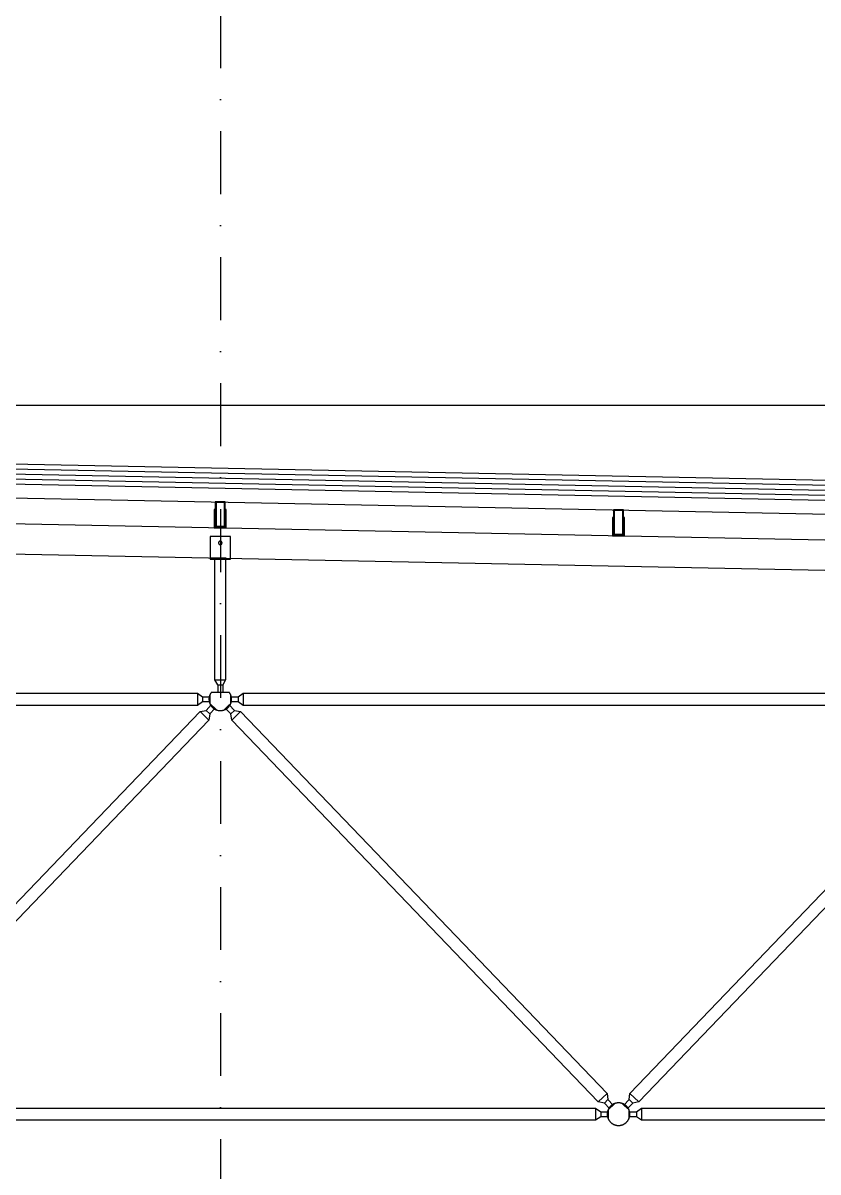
# Model space of a CAD drawing. Header units: centimetres. Extents: x 77182 to 116086, y 20619 to 33555.
# Drawn here: x 85005.6 to 85321.7, y 22535.4 to 22992.4 of the extents above; entities that cross this region are included whole.
import ezdxf

# ---------------------------------------------------------------- set-up
doc = ezdxf.new("R2010")
doc.units = ezdxf.units.CM
doc.header["$LTSCALE"] = 100
doc.linetypes.add('DASHDOT2', pattern=[0.5, 0.25, -0.125, 0, -0.125])
doc.linetypes.add('HIDDEN', pattern=[9.525, 6.35, -3.175])
for name, color, linetype in [('A-ANNO-GRID', 155, 'DASHDOT2'), ('A-ELEV-01', 255, 'Continuous'), ('A-ELEV-02', 253, 'Continuous'), ('A-WALL-INSL', 249, 'Continuous'), ('A-WALL-SNWPNL', 200, 'Continuous'), ('S-STEL', 3, 'Continuous')]:
    doc.layers.add(name, color=color, linetype=linetype)
doc.linetypes.add('BATTING', pattern='A,0.00254,-2.54,[134,ltypeshp.shx,S=2.54,R=0,X=-2.54,Y=0],-5.08,[134,ltypeshp.shx,S=2.54,R=180,X=2.54,Y=0],-2.54', length=10.16254)

msp = doc.modelspace()

# ---------------------------------------------------------------- linework, layer by layer
at = {"layer": 'A-ANNO-GRID'}
msp.add_line((85084.07, 23450.33), (85084.07, 21881.86), dxfattribs=at)
at = {"layer": 'A-ELEV-01'}
for points in [[(84609.04, 22811.41), (87384.04, 22755.91)], [(84767.88, 22797.93), (87304.72, 22747.19)], [(84767.88, 22785.93), (87304.72, 22735.19)]]:
    msp.add_lwpolyline(points, dxfattribs=at)
at = {"layer": 'A-ELEV-02'}
msp.add_line((81699.44, 22840.41), (87518.64, 22840.41), dxfattribs=at)
for points in [[(85086.14, 22791.91), (85081.94, 22791.91), (85081.94, 22798.91), (85081.64, 22798.91), (85081.64, 22791.61), (85086.44, 22791.61), (85086.44, 22798.91), (85086.14, 22798.91)], [(85244.48, 22788.74), (85240.28, 22788.74), (85240.28, 22795.74), (85239.98, 22795.74), (85239.98, 22788.44), (85244.78, 22788.44), (85244.78, 22795.74), (85244.48, 22795.74)], [(85088.04, 22788.1), (85080.04, 22788.1), (85080.04, 22779.1), (85088.04, 22779.1)], [(85084.74, 22785.6), (85084.74, 22785.62), (85084.74, 22785.64), (85084.74, 22785.65), (85084.74, 22785.67), (85084.74, 22785.68), (85084.74, 22785.7), (85084.73, 22785.72), (85084.73, 22785.73), (85084.73, 22785.75), (85084.72, 22785.76), (85084.72, 22785.78), (85084.72, 22785.8), (85084.71, 22785.81), (85084.71, 22785.83), (85084.7, 22785.85), (85084.69, 22785.86), (85084.69, 22785.88), (85084.68, 22785.89), (85084.67, 22785.91), (85084.67, 22785.93), (85084.66, 22785.94), (85084.65, 22785.96), (85084.64, 22785.97), (85084.63, 22785.99), (85084.62, 22786), (85084.61, 22786.02), (85084.6, 22786.03), (85084.59, 22786.05), (85084.58, 22786.06), (85084.56, 22786.07), (85084.55, 22786.09), (85084.54, 22786.1), (85084.53, 22786.11), (85084.51, 22786.12), (85084.5, 22786.14), (85084.48, 22786.15), (85084.47, 22786.16), (85084.46, 22786.17), (85084.44, 22786.18), (85084.43, 22786.19), (85084.41, 22786.2), (85084.4, 22786.21), (85084.38, 22786.22), (85084.36, 22786.23), (85084.35, 22786.23), (85084.33, 22786.24), (85084.32, 22786.25), (85084.3, 22786.26), (85084.28, 22786.26), (85084.27, 22786.27), (85084.25, 22786.27), (85084.24, 22786.28), (85084.22, 22786.28), (85084.2, 22786.29), (85084.19, 22786.29), (85084.17, 22786.29), (85084.15, 22786.3), (85084.14, 22786.3), (85084.12, 22786.3), (85084.11, 22786.3), (85084.09, 22786.3), (85084.07, 22786.3), (85084.06, 22786.3), (85084.04, 22786.3), (85084.03, 22786.3), (85084.01, 22786.3), (85084, 22786.3), (85083.98, 22786.3), (85083.96, 22786.3), (85083.95, 22786.3), (85083.93, 22786.3), (85083.92, 22786.29), (85083.9, 22786.29), (85083.88, 22786.29), (85083.87, 22786.28), (85083.85, 22786.28), (85083.83, 22786.27), (85083.82, 22786.27), (85083.8, 22786.26), (85083.79, 22786.26), (85083.77, 22786.25), (85083.75, 22786.24), (85083.74, 22786.23), (85083.72, 22786.23), (85083.71, 22786.22), (85083.69, 22786.21), (85083.68, 22786.2), (85083.66, 22786.19), (85083.65, 22786.18), (85083.63, 22786.17), (85083.62, 22786.16), (85083.6, 22786.15), (85083.59, 22786.14), (85083.57, 22786.12), (85083.56, 22786.11), (85083.55, 22786.1), (85083.54, 22786.09), (85083.52, 22786.07), (85083.51, 22786.06), (85083.5, 22786.05), (85083.49, 22786.03), (85083.48, 22786.02), (85083.47, 22786), (85083.46, 22785.99), (85083.45, 22785.97), (85083.44, 22785.96), (85083.43, 22785.94), (85083.42, 22785.93), (85083.41, 22785.91), (85083.41, 22785.89), (85083.4, 22785.88), (85083.39, 22785.86), (85083.39, 22785.85), (85083.38, 22785.83), (85083.38, 22785.81), (85083.37, 22785.8), (85083.37, 22785.78), (85083.36, 22785.76), (85083.36, 22785.75), (85083.35, 22785.73), (85083.35, 22785.72), (85083.35, 22785.7), (85083.35, 22785.68), (85083.35, 22785.67), (85083.34, 22785.65), (85083.34, 22785.64), (85083.34, 22785.62), (85083.34, 22785.6), (85083.34, 22785.59), (85083.34, 22785.57), (85083.34, 22785.56), (85083.35, 22785.54), (85083.35, 22785.53), (85083.35, 22785.51), (85083.35, 22785.49), (85083.35, 22785.48), (85083.36, 22785.46), (85083.36, 22785.44), (85083.37, 22785.43), (85083.37, 22785.41), (85083.38, 22785.4), (85083.38, 22785.38), (85083.39, 22785.36), (85083.39, 22785.35), (85083.4, 22785.33), (85083.41, 22785.31), (85083.41, 22785.3), (85083.42, 22785.28), (85083.43, 22785.27), (85083.44, 22785.25), (85083.45, 22785.24), (85083.46, 22785.22), (85083.47, 22785.21), (85083.48, 22785.19), (85083.49, 22785.18), (85083.5, 22785.16), (85083.51, 22785.15), (85083.52, 22785.14), (85083.54, 22785.12), (85083.55, 22785.11), (85083.56, 22785.1), (85083.57, 22785.08), (85083.59, 22785.07), (85083.6, 22785.06), (85083.62, 22785.05), (85083.63, 22785.04), (85083.65, 22785.03), (85083.66, 22785.02), (85083.68, 22785.01), (85083.69, 22785), (85083.71, 22784.99), (85083.72, 22784.98), (85083.74, 22784.97), (85083.75, 22784.97), (85083.77, 22784.96), (85083.79, 22784.95), (85083.8, 22784.95), (85083.82, 22784.94), (85083.83, 22784.94), (85083.85, 22784.93), (85083.87, 22784.93), (85083.88, 22784.92), (85083.9, 22784.92), (85083.92, 22784.92), (85083.93, 22784.91), (85083.95, 22784.91), (85083.96, 22784.91), (85083.98, 22784.91), (85084, 22784.91), (85084.01, 22784.91), (85084.03, 22784.9), (85084.04, 22784.9), (85084.06, 22784.9), (85084.07, 22784.91), (85084.09, 22784.91), (85084.11, 22784.91), (85084.12, 22784.91), (85084.14, 22784.91), (85084.15, 22784.91), (85084.17, 22784.92), (85084.19, 22784.92), (85084.2, 22784.92), (85084.22, 22784.93), (85084.24, 22784.93), (85084.25, 22784.94), (85084.27, 22784.94), (85084.28, 22784.95), (85084.3, 22784.95), (85084.32, 22784.96), (85084.33, 22784.97), (85084.35, 22784.97), (85084.36, 22784.98), (85084.38, 22784.99), (85084.4, 22785), (85084.41, 22785.01), (85084.43, 22785.02), (85084.44, 22785.03), (85084.46, 22785.04), (85084.47, 22785.05), (85084.48, 22785.06), (85084.5, 22785.07), (85084.51, 22785.08), (85084.53, 22785.1), (85084.54, 22785.11), (85084.55, 22785.12), (85084.56, 22785.14), (85084.58, 22785.15), (85084.59, 22785.16), (85084.6, 22785.18), (85084.61, 22785.19), (85084.62, 22785.21), (85084.63, 22785.22), (85084.64, 22785.24), (85084.65, 22785.25), (85084.66, 22785.27), (85084.67, 22785.28), (85084.67, 22785.3), (85084.68, 22785.31), (85084.69, 22785.33), (85084.69, 22785.35), (85084.7, 22785.36), (85084.71, 22785.38), (85084.71, 22785.4), (85084.72, 22785.41), (85084.72, 22785.43), (85084.72, 22785.44), (85084.73, 22785.46), (85084.73, 22785.48), (85084.73, 22785.49), (85084.74, 22785.51), (85084.74, 22785.53), (85084.74, 22785.54), (85084.74, 22785.56), (85084.74, 22785.57), (85084.74, 22785.59)], [(84927.83, 22562.06), (84929.9, 22564.22), (84930.27, 22566.65), (85076, 22718.52), (85078.41, 22718.98), (85080.48, 22721.14), (85081.93, 22719.76), (85079.85, 22717.59), (85079.49, 22715.17), (84933.75, 22563.3), (84931.35, 22562.84), (84929.27, 22560.67)], [(85087.6, 22721.14), (85089.68, 22718.98), (85092.09, 22718.52), (85237.82, 22566.65), (85238.18, 22564.22), (85240.26, 22562.06), (85238.82, 22560.67), (85236.74, 22562.84), (85234.33, 22563.3), (85088.6, 22715.17), (85088.24, 22717.59), (85086.16, 22719.76)], [(85244.49, 22562.06), (85246.57, 22564.22), (85246.93, 22566.65), (85392.67, 22718.52), (85395.07, 22718.98), (85397.15, 22721.14), (85398.59, 22719.76), (85396.52, 22717.59), (85396.15, 22715.17), (85250.42, 22563.3), (85248.01, 22562.84), (85245.94, 22560.67)], [(85246.88, 22558.41), (85246.88, 22558.51), (85246.87, 22558.61), (85246.87, 22558.71), (85246.86, 22558.81), (85246.85, 22558.92), (85246.83, 22559.02), (85246.82, 22559.12), (85246.8, 22559.23), (85246.78, 22559.33), (85246.76, 22559.44), (85246.73, 22559.54), (85246.7, 22559.65), (85246.67, 22559.75), (85246.64, 22559.86), (85246.6, 22559.96), (85246.56, 22560.07), (85246.52, 22560.17), (85246.47, 22560.27), (85246.42, 22560.37), (85246.37, 22560.48), (85246.32, 22560.58), (85246.26, 22560.68), (85246.2, 22560.77), (85246.14, 22560.87), (85246.08, 22560.97), (85246.01, 22561.06), (85245.94, 22561.15), (85245.87, 22561.25), (85245.8, 22561.33), (85245.72, 22561.42), (85245.64, 22561.51), (85245.56, 22561.59), (85245.48, 22561.67), (85245.39, 22561.75), (85245.3, 22561.83), (85245.21, 22561.9), (85245.12, 22561.97), (85245.03, 22562.04), (85244.93, 22562.11), (85244.84, 22562.18), (85244.74, 22562.24), (85244.64, 22562.3), (85244.54, 22562.35), (85244.44, 22562.41), (85244.34, 22562.46), (85244.24, 22562.51), (85244.14, 22562.55), (85244.03, 22562.59), (85243.93, 22562.63), (85243.82, 22562.67), (85243.72, 22562.7), (85243.61, 22562.74), (85243.51, 22562.76), (85243.4, 22562.79), (85243.3, 22562.81), (85243.2, 22562.83), (85243.09, 22562.85), (85242.99, 22562.87), (85242.88, 22562.88), (85242.78, 22562.89), (85242.68, 22562.9), (85242.58, 22562.9), (85242.48, 22562.91), (85242.38, 22562.91), (85242.28, 22562.91), (85242.18, 22562.9), (85242.07, 22562.9), (85241.97, 22562.89), (85241.87, 22562.88), (85241.77, 22562.87), (85241.66, 22562.85), (85241.56, 22562.83), (85241.45, 22562.81), (85241.35, 22562.79), (85241.24, 22562.76), (85241.14, 22562.74), (85241.03, 22562.7), (85240.93, 22562.67), (85240.82, 22562.63), (85240.72, 22562.59), (85240.62, 22562.55), (85240.51, 22562.51), (85240.41, 22562.46), (85240.31, 22562.41), (85240.21, 22562.35), (85240.11, 22562.3), (85240.01, 22562.24), (85239.91, 22562.18), (85239.82, 22562.11), (85239.72, 22562.04), (85239.63, 22561.97), (85239.54, 22561.9), (85239.45, 22561.83), (85239.36, 22561.75), (85239.28, 22561.67), (85239.19, 22561.59), (85239.11, 22561.51), (85239.03, 22561.42), (85238.96, 22561.33), (85238.88, 22561.25), (85238.81, 22561.15), (85238.74, 22561.06), (85238.67, 22560.97), (85238.61, 22560.87), (85238.55, 22560.77), (85238.49, 22560.68), (85238.43, 22560.58), (85238.38, 22560.48), (85238.33, 22560.37), (85238.28, 22560.27), (85238.24, 22560.17), (85238.19, 22560.07), (85238.15, 22559.96), (85238.12, 22559.86), (85238.08, 22559.75), (85238.05, 22559.65), (85238.02, 22559.54), (85238, 22559.44), (85237.97, 22559.33), (85237.95, 22559.23), (85237.93, 22559.12), (85237.92, 22559.02), (85237.91, 22558.92), (85237.89, 22558.81), (85237.89, 22558.71), (85237.88, 22558.61), (85237.88, 22558.51), (85237.88, 22558.41), (85237.88, 22558.31), (85237.88, 22558.21), (85237.89, 22558.11), (85237.89, 22558), (85237.91, 22557.9), (85237.92, 22557.8), (85237.93, 22557.69), (85237.95, 22557.59), (85237.97, 22557.49), (85238, 22557.38), (85238.02, 22557.28), (85238.05, 22557.17), (85238.08, 22557.07), (85238.12, 22556.96), (85238.15, 22556.86), (85238.19, 22556.75), (85238.24, 22556.65), (85238.28, 22556.55), (85238.33, 22556.44), (85238.38, 22556.34), (85238.43, 22556.24), (85238.49, 22556.14), (85238.55, 22556.04), (85238.61, 22555.95), (85238.67, 22555.85), (85238.74, 22555.76), (85238.81, 22555.66), (85238.88, 22555.57), (85238.96, 22555.48), (85239.03, 22555.4), (85239.11, 22555.31), (85239.19, 22555.23), (85239.28, 22555.15), (85239.36, 22555.07), (85239.45, 22554.99), (85239.54, 22554.92), (85239.63, 22554.84), (85239.72, 22554.77), (85239.82, 22554.71), (85239.91, 22554.64), (85240.01, 22554.58), (85240.11, 22554.52), (85240.21, 22554.47), (85240.31, 22554.41), (85240.41, 22554.36), (85240.51, 22554.31), (85240.62, 22554.27), (85240.72, 22554.22), (85240.82, 22554.19), (85240.93, 22554.15), (85241.03, 22554.11), (85241.14, 22554.08), (85241.24, 22554.05), (85241.35, 22554.03), (85241.45, 22554), (85241.56, 22553.98), (85241.66, 22553.97), (85241.77, 22553.95), (85241.87, 22553.94), (85241.97, 22553.93), (85242.07, 22553.92), (85242.18, 22553.91), (85242.28, 22553.91), (85242.38, 22553.91), (85242.48, 22553.91), (85242.58, 22553.91), (85242.68, 22553.92), (85242.78, 22553.93), (85242.88, 22553.94), (85242.99, 22553.95), (85243.09, 22553.97), (85243.2, 22553.98), (85243.3, 22554), (85243.4, 22554.03), (85243.51, 22554.05), (85243.61, 22554.08), (85243.72, 22554.11), (85243.82, 22554.15), (85243.93, 22554.19), (85244.03, 22554.22), (85244.14, 22554.27), (85244.24, 22554.31), (85244.34, 22554.36), (85244.44, 22554.41), (85244.54, 22554.47), (85244.64, 22554.52), (85244.74, 22554.58), (85244.84, 22554.64), (85244.93, 22554.71), (85245.03, 22554.77), (85245.12, 22554.84), (85245.21, 22554.92), (85245.3, 22554.99), (85245.39, 22555.07), (85245.48, 22555.15), (85245.56, 22555.23), (85245.64, 22555.31), (85245.72, 22555.4), (85245.8, 22555.48), (85245.87, 22555.57), (85245.94, 22555.66), (85246.01, 22555.76), (85246.08, 22555.85), (85246.14, 22555.95), (85246.2, 22556.04), (85246.26, 22556.14), (85246.32, 22556.24), (85246.37, 22556.34), (85246.42, 22556.44), (85246.47, 22556.55), (85246.52, 22556.65), (85246.56, 22556.75), (85246.6, 22556.86), (85246.64, 22556.96), (85246.67, 22557.07), (85246.7, 22557.17), (85246.73, 22557.28), (85246.76, 22557.38), (85246.78, 22557.49), (85246.8, 22557.59), (85246.82, 22557.69), (85246.83, 22557.8), (85246.85, 22557.9), (85246.86, 22558), (85246.87, 22558.11), (85246.87, 22558.21), (85246.88, 22558.31)]]:
    msp.add_lwpolyline(points, close=True, dxfattribs=at)
for points in [[(85081.64, 22797.61), (85081.94, 22797.61)], [(85081.64, 22796.21), (85081.94, 22796.21)], [(85086.14, 22797.61), (85086.44, 22797.61)], [(85086.14, 22796.21), (85086.44, 22796.21)], [(85239.98, 22794.44), (85240.28, 22794.44)], [(85244.48, 22794.44), (85244.78, 22794.44)], [(85239.98, 22793.04), (85240.28, 22793.04)], [(85244.48, 22793.04), (85244.78, 22793.04)], [(85081.92, 22731.11), (85081.92, 22779.1)], [(85086.16, 22779.1), (85086.16, 22731.11)], [(85083.04, 22729.11), (85081.92, 22731.11)], [(85081.92, 22731.11), (85086.16, 22731.11)], [(85086.16, 22731.11), (85085.04, 22729.11)], [(84771.48, 22724.41), (84774.48, 22724.41), (84776.48, 22725.82), (85074.94, 22725.82), (85076.94, 22724.41), (85079.94, 22724.41)], [(85074.94, 22725.82), (85074.94, 22720.99)], [(85080.44, 22726.11), (85080.36, 22725.99), (85080.27, 22725.86), (85080.19, 22725.74), (85080.12, 22725.6), (85080.04, 22725.47), (85079.97, 22725.33), (85079.91, 22725.19), (85079.85, 22725.05), (85079.8, 22724.9), (85079.77, 22724.82), (85079.75, 22724.75), (85079.72, 22724.67), (85079.7, 22724.6), (85079.68, 22724.52), (85079.66, 22724.44), (85079.65, 22724.36), (85079.63, 22724.29), (85079.61, 22724.21), (85079.6, 22724.13), (85079.59, 22724.05), (85079.58, 22723.97), (85079.57, 22723.89), (85079.56, 22723.81), (85079.55, 22723.73), (85079.55, 22723.65), (85079.55, 22723.57), (85079.54, 22723.49), (85079.54, 22723.41), (85079.54, 22723.33), (85079.55, 22723.26), (85079.55, 22723.18), (85079.55, 22723.1), (85079.56, 22723.02), (85079.57, 22722.94), (85079.58, 22722.86), (85079.59, 22722.78), (85079.6, 22722.7), (85079.63, 22722.55), (85079.66, 22722.4), (85079.7, 22722.25), (85079.74, 22722.1), (85079.79, 22721.95), (85079.84, 22721.81), (85079.89, 22721.67), (85079.95, 22721.53), (85080.02, 22721.4), (85080.09, 22721.26), (85080.16, 22721.13), (85080.24, 22721.01), (85080.32, 22720.88), (85080.41, 22720.75), (85080.5, 22720.63), (85080.6, 22720.51), (85080.71, 22720.39), (85080.81, 22720.28), (85080.87, 22720.22), (85080.92, 22720.17), (85080.98, 22720.11), (85081.04, 22720.06), (85081.1, 22720.01), (85081.16, 22719.95), (85081.22, 22719.9), (85081.28, 22719.85), (85081.35, 22719.81), (85081.41, 22719.76), (85081.48, 22719.71), (85081.54, 22719.67), (85081.61, 22719.62), (85081.68, 22719.58), (85081.75, 22719.54), (85081.81, 22719.5), (85081.88, 22719.46), (85081.95, 22719.42), (85082.03, 22719.39), (85082.1, 22719.35), (85082.17, 22719.32), (85082.24, 22719.29), (85082.32, 22719.25), (85082.39, 22719.22), (85082.46, 22719.2), (85082.54, 22719.17), (85082.61, 22719.14), (85082.69, 22719.12), (85082.84, 22719.07), (85082.99, 22719.03), (85083.14, 22719), (85083.29, 22718.97), (85083.44, 22718.95), (85083.59, 22718.93), (85083.75, 22718.92), (85083.89, 22718.91), (85084.04, 22718.91), (85084.19, 22718.91), (85084.34, 22718.92), (85084.49, 22718.93), (85084.64, 22718.95), (85084.79, 22718.97), (85084.95, 22719), (85085.1, 22719.03), (85085.25, 22719.07), (85085.4, 22719.12), (85085.47, 22719.14), (85085.55, 22719.17), (85085.62, 22719.2), (85085.7, 22719.22), (85085.77, 22719.25), (85085.84, 22719.29), (85085.92, 22719.32), (85085.99, 22719.35), (85086.06, 22719.39), (85086.13, 22719.42), (85086.2, 22719.46), (85086.27, 22719.5), (85086.34, 22719.54), (85086.41, 22719.58), (85086.48, 22719.62), (85086.54, 22719.67), (85086.61, 22719.71), (85086.67, 22719.76), (85086.74, 22719.81), (85086.8, 22719.85), (85086.86, 22719.9), (85086.93, 22719.95), (85086.99, 22720.01), (85087.05, 22720.06), (85087.1, 22720.11), (85087.16, 22720.17), (85087.22, 22720.22), (85087.27, 22720.28), (85087.38, 22720.39), (85087.48, 22720.51), (85087.58, 22720.63), (85087.68, 22720.75), (85087.76, 22720.88), (85087.85, 22721.01), (85087.93, 22721.13), (85088, 22721.26), (85088.07, 22721.4), (85088.13, 22721.53), (85088.19, 22721.67), (85088.25, 22721.81), (85088.3, 22721.95), (85088.35, 22722.1), (85088.39, 22722.25), (85088.43, 22722.4), (85088.46, 22722.55), (85088.49, 22722.7), (85088.5, 22722.78), (85088.51, 22722.86), (85088.52, 22722.94), (85088.53, 22723.02), (85088.53, 22723.1), (85088.54, 22723.18), (85088.54, 22723.26), (85088.54, 22723.33), (85088.54, 22723.41), (85088.54, 22723.49), (85088.54, 22723.57), (85088.54, 22723.65), (85088.53, 22723.73), (85088.53, 22723.81), (85088.52, 22723.89), (85088.51, 22723.97), (85088.5, 22724.05), (85088.49, 22724.13), (85088.47, 22724.21), (85088.46, 22724.29), (85088.44, 22724.36), (85088.42, 22724.44), (85088.4, 22724.52), (85088.38, 22724.6), (85088.36, 22724.67), (85088.34, 22724.75), (85088.32, 22724.82), (85088.29, 22724.9), (85088.24, 22725.05), (85088.18, 22725.19), (85088.11, 22725.33), (85088.04, 22725.47), (85087.97, 22725.6), (85087.89, 22725.74), (85087.81, 22725.86), (85087.73, 22725.99), (85087.64, 22726.11)], [(85079.94, 22725.26), (85079.94, 22721.55)], [(85087.64, 22726.11), (85080.44, 22726.11)], [(85083.04, 22729.11), (85083.04, 22726.11)], [(85083.04, 22729.11), (85085.04, 22729.11)], [(85085.04, 22729.11), (85085.04, 22726.11)], [(85088.14, 22724.41), (85091.14, 22724.41), (85093.14, 22725.82), (85391.61, 22725.82), (85393.61, 22724.41), (85396.61, 22724.41)], [(85088.14, 22725.26), (85088.14, 22721.55)], [(85093.14, 22725.82), (85093.14, 22720.99)], [(85079.94, 22722.41), (85076.94, 22722.41), (85074.94, 22720.99), (84776.48, 22720.99), (84774.48, 22722.41), (84771.48, 22722.41)], [(85076.94, 22724.41), (85076.94, 22722.41)], [(85079.87, 22721.73), (85082.54, 22719.17)], [(85088.22, 22721.73), (85085.54, 22719.17)], [(85396.61, 22722.41), (85393.61, 22722.41), (85391.61, 22720.99), (85093.14, 22720.99), (85091.14, 22722.41), (85088.14, 22722.41)], [(85091.14, 22724.41), (85091.14, 22722.41)], [(85076, 22718.52), (85079.49, 22715.17)], [(85078.41, 22718.98), (85079.85, 22717.59)], [(85089.68, 22718.98), (85088.24, 22717.59)], [(85092.09, 22718.52), (85088.6, 22715.17)], [(85237.82, 22566.65), (85234.33, 22563.3)], [(85246.93, 22566.65), (85250.42, 22563.3)], [(84929.81, 22559.41), (84932.81, 22559.41), (84934.81, 22560.82), (85233.28, 22560.82), (85235.28, 22559.41), (85238.28, 22559.41)], [(85233.28, 22560.82), (85233.28, 22555.99)], [(85238.18, 22564.22), (85236.74, 22562.84)], [(85240.88, 22562.65), (85238.2, 22560.08)], [(85243.88, 22562.65), (85246.55, 22560.08)], [(85246.48, 22559.41), (85249.48, 22559.41), (85251.48, 22560.82), (85549.94, 22560.82), (85551.94, 22559.41), (85554.94, 22559.41)], [(85246.57, 22564.22), (85248.01, 22562.84)], [(85251.48, 22560.82), (85251.48, 22555.99)], [(85238.28, 22557.41), (85235.28, 22557.41), (85233.28, 22555.99), (84934.81, 22555.99), (84932.81, 22557.41), (84929.81, 22557.41)], [(85235.28, 22559.41), (85235.28, 22557.41)], [(85238.28, 22560.26), (85238.28, 22556.55)], [(85246.48, 22560.26), (85246.48, 22556.55)], [(85554.94, 22557.41), (85551.94, 22557.41), (85549.94, 22555.99), (85251.48, 22555.99), (85249.48, 22557.41), (85246.48, 22557.41)], [(85249.48, 22559.41), (85249.48, 22557.41)]]:
    msp.add_lwpolyline(points, dxfattribs=at)
at = {"layer": 'A-ELEV-02', "linetype": 'HIDDEN', "ltscale": 0.01}
msp.add_lwpolyline([(85080.04, 22779.6), (85088.04, 22779.6)], dxfattribs=at)
at = {"layer": 'A-WALL-INSL'}
for points in [[(84609.12, 22820.91), (87384.04, 22765.41)], [(84609.2, 22824.91), (87384.04, 22769.41)]]:
    msp.add_lwpolyline(points, dxfattribs=at)
at = {"layer": 'A-WALL-INSL', "linetype": 'BATTING', "ltscale": 0.002}
for points in [[(84609.16, 22822.91), (87384.08, 22767.41)], [(84609.08, 22818.91), (87384.08, 22763.41)]]:
    msp.add_lwpolyline(points, dxfattribs=at)
at = {"layer": 'A-WALL-SNWPNL', "ltscale": 100}
msp.add_lwpolyline([(84609.04, 22816.91), (87384.04, 22761.41)], dxfattribs=at)
at = {"layer": 'S-STEL'}
for points in [[(85082.04, 22791.91), (85086.04, 22791.91), (85086.04, 22801.91), (85082.04, 22801.91)], [(85082.34, 22792.21), (85085.74, 22792.21), (85085.74, 22801.61), (85082.34, 22801.61)], [(85240.38, 22788.74), (85244.38, 22788.74), (85244.38, 22798.74), (85240.38, 22798.74)], [(85240.68, 22789.04), (85244.08, 22789.04), (85244.08, 22798.44), (85240.68, 22798.44)]]:
    msp.add_lwpolyline(points, close=True, dxfattribs=at)

doc.saveas('drawing.dxf')
